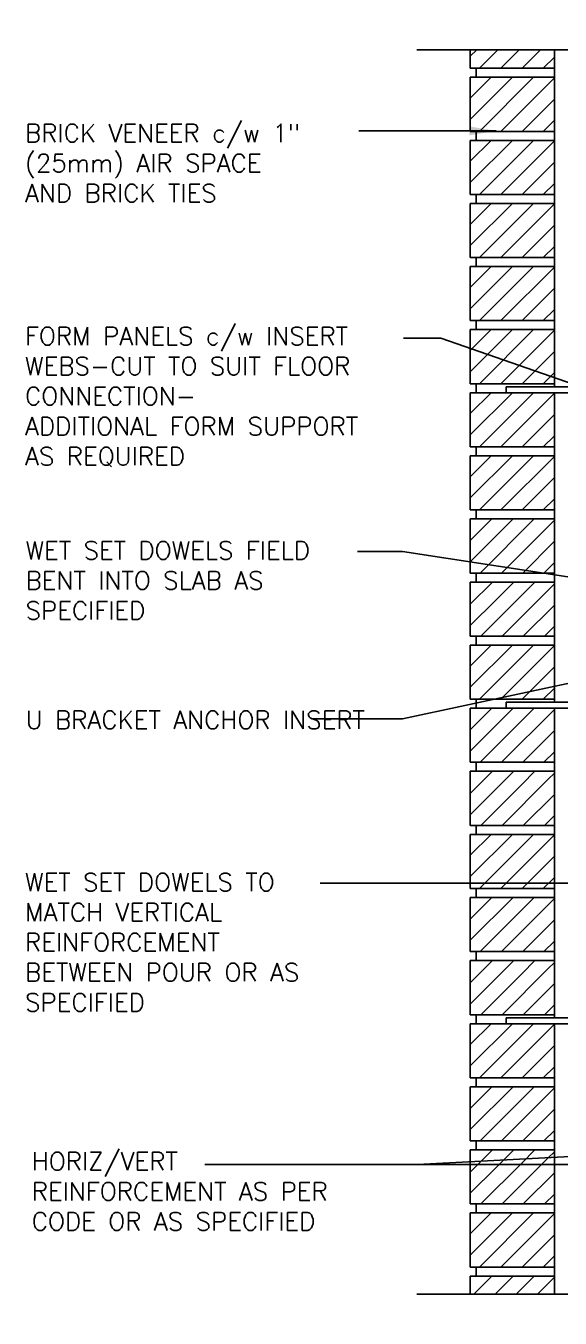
# Model space of a CAD drawing. Header units: inches. Extents: x 158.2 to 251.1, y 139.9 to 229.9.
# Drawn here: x 192.7 to 214.9, y 176.2 to 229.9 of the extents above; entities that cross this region are included whole.
import ezdxf

# ---------------------------------------------------------------- set-up
doc = ezdxf.new("R2010")
doc.units = ezdxf.units.IN
doc.header["$LTSCALE"] = 0.5
doc.header["$MEASUREMENT"] = 0
for name, color, linetype in [('HATCH', 12, 'Continuous'), ('line25', 2, 'Continuous'), ('LINE9', 9, 'Continuous'), ('TEXT', 4, 'Continuous')]:
    doc.layers.add(name, color=color, linetype=linetype)
doc.styles.add('DIM', font='romans.shx', dxfattribs={"width": 0.7})
doc.styles.add('ROMANS', font='romans.shx', dxfattribs={"height": 0.75})
doc.dimstyles.new('ext_12', dxfattribs={"dimscale": 12, "dimtxt": 0.09375, "dimasz": 0.09375, "dimexe": 0.09375, "dimexo": 0.0625, "dimgap": 0.0625, "dimtad": 1, "dimdec": 1, "dimzin": 3, "dimdsep": 46, "dimlunit": 4, "dimtxsty": 'DIM', "dimcen": 0.09, "dimdle": 0.09375, "dimclrt": 4, "dimadec": 0, "dimazin": 0, "dimtfac": 1, "dimtdec": 1, "dimtmove": 2, "dimatfit": 3, "dimfxl": 1, "dimfrac": 2, "dimtolj": 1, "dimtzin": 0, "dimarcsym": 0})
pattern_1 = [(45, (147.43185, 11.3098), (-0.4419417, 0.4419417), [])]
pattern_2 = [(45, (147.43185, 3.4348), (-0.4419417, 0.4419417), [])]
pattern_3 = [(45, (147.43185, -4.4402), (-0.4419417, 0.4419417), [])]
pattern_4 = [(45, (147.43185, -12.3152), (-0.4419417, 0.4419417), [])]

msp = doc.modelspace()

# ---------------------------------------------------------------- hatches: boundary and pattern name
at = {"layer": 'HATCH'}
h = msp.add_hatch(dxfattribs=at)
h.set_pattern_fill('ANSI31', color=256, scale=5, style=0)
h.set_pattern_definition([(45, (147.43185, 29.6848), (-0.4419417, 0.4419417), [])])
h.paths.add_polyline_path([(214.664, 228.919), (211.164, 228.919), (211.164, 228.154), (214.664, 228.154)])
h = msp.add_hatch(dxfattribs=at)
h.set_pattern_fill('ANSI31', color=256, scale=5, style=0)
h.set_pattern_definition([(45, (147.43185, 27.0598), (-0.4419417, 0.4419417), [])])
h.paths.add_polyline_path([(214.664, 227.779), (211.164, 227.779), (211.164, 225.529), (214.664, 225.529)])
h = msp.add_hatch(dxfattribs=at)
h.set_pattern_fill('ANSI31', color=256, scale=5, style=0)
h.set_pattern_definition([(45, (147.43185, 24.4348), (-0.4419417, 0.4419417), [])])
h.paths.add_polyline_path([(214.664, 225.154), (211.164, 225.154), (211.164, 222.904), (214.664, 222.904)])
h = msp.add_hatch(dxfattribs=at)
h.set_pattern_fill('ANSI31', color=256, scale=5, style=0)
h.set_pattern_definition([(45, (147.43185, 21.8098), (-0.4419417, 0.4419417), [])])
h.paths.add_polyline_path([(214.664, 222.529), (211.164, 222.529), (211.164, 220.279), (214.664, 220.279)])
h = msp.add_hatch(dxfattribs=at)
h.set_pattern_fill('ANSI31', color=256, scale=5, style=0)
h.set_pattern_definition([(45, (147.43185, 19.1848), (-0.4419417, 0.4419417), [])])
h.paths.add_polyline_path([(214.664, 219.904), (211.164, 219.904), (211.164, 217.654), (214.664, 217.654)])
h = msp.add_hatch(dxfattribs=at)
h.set_pattern_fill('ANSI31', color=256, scale=5, style=0)
h.set_pattern_definition([(45, (147.43185, 16.5598), (-0.4419417, 0.4419417), [])])
h.paths.add_polyline_path([(214.664, 217.279), (211.164, 217.279), (211.164, 215.029), (214.664, 215.029)])
h = msp.add_hatch(dxfattribs=at)
h.set_pattern_fill('ANSI31', color=256, scale=5, style=0)
h.set_pattern_definition([(45, (147.43185, 13.9348), (-0.4419417, 0.4419417), [])])
h.paths.add_polyline_path([(214.664, 214.654), (211.164, 214.654), (211.164, 212.404), (214.664, 212.404)])
h = msp.add_hatch(dxfattribs=at)
h.set_pattern_fill('ANSI31', color=256, scale=5, style=0)
h.set_pattern_definition(pattern_1)
h.paths.add_polyline_path([(214.664, 212.029), (211.164, 212.029), (211.164, 209.779), (214.664, 209.779)])
h = msp.add_hatch(dxfattribs=at)
h.set_pattern_fill('ANSI31', color=256, scale=5, style=0)
h.set_pattern_definition(pattern_1)
h.paths.add_polyline_path([(214.664, 207.154), (214.664, 209.404), (211.164, 209.404), (211.164, 207.154)])
h = msp.add_hatch(dxfattribs=at)
h.set_pattern_fill('ANSI31', color=256, scale=5, style=0)
h.set_pattern_definition(pattern_1)
h.paths.add_polyline_path([(214.664, 206.495), (214.664, 206.779), (211.164, 206.779), (211.164, 205.847)])
h = msp.add_hatch(dxfattribs=at)
h.set_pattern_fill('ANSI31', color=256, scale=5, style=0)
h.set_pattern_definition(pattern_1)
h.paths.add_polyline_path([(214.664, 204.529), (214.664, 206.495), (211.164, 205.847), (211.164, 204.529)])
h = msp.add_hatch(dxfattribs=at)
h.set_pattern_fill('ANSI31', color=256, scale=5, style=0)
h.set_pattern_definition(pattern_2)
h.paths.add_polyline_path([(214.664, 204.154), (211.164, 204.154), (211.164, 201.904), (214.664, 201.904)])
h = msp.add_hatch(dxfattribs=at)
h.set_pattern_fill('ANSI31', color=256, scale=5, style=0)
h.set_pattern_definition(pattern_2)
h.paths.add_polyline_path([(214.664, 199.279), (214.664, 201.529), (211.164, 201.529), (211.164, 199.279)])
h = msp.add_hatch(dxfattribs=at)
h.set_pattern_fill('ANSI31', color=256, scale=5, style=0)
h.set_pattern_definition(pattern_2)
h.paths.add_polyline_path([(214.664, 198.62), (214.664, 198.904), (211.164, 198.904), (211.164, 197.972)])
h = msp.add_hatch(dxfattribs=at)
h.set_pattern_fill('ANSI31', color=256, scale=5, style=0)
h.set_pattern_definition(pattern_2)
h.paths.add_polyline_path([(214.664, 196.654), (214.664, 198.62), (211.164, 197.972), (211.164, 196.654)])
h = msp.add_hatch(dxfattribs=at)
h.set_pattern_fill('ANSI31', color=256, scale=5, style=0)
h.set_pattern_definition(pattern_3)
h.paths.add_polyline_path([(214.664, 196.279), (211.164, 196.279), (211.164, 194.029), (214.664, 194.029)])
h = msp.add_hatch(dxfattribs=at)
h.set_pattern_fill('ANSI31', color=256, scale=5, style=0)
h.set_pattern_definition(pattern_3)
h.paths.add_polyline_path([(214.664, 191.404), (214.664, 193.654), (211.164, 193.654), (211.164, 191.404)])
h = msp.add_hatch(dxfattribs=at)
h.set_pattern_fill('ANSI31', color=256, scale=5, style=0)
h.set_pattern_definition(pattern_3)
h.paths.add_polyline_path([(214.664, 190.745), (214.664, 191.029), (211.164, 191.029), (211.164, 190.097)])
h = msp.add_hatch(dxfattribs=at)
h.set_pattern_fill('ANSI31', color=256, scale=5, style=0)
h.set_pattern_definition(pattern_3)
h.paths.add_polyline_path([(214.664, 188.779), (214.664, 190.745), (211.164, 190.097), (211.164, 188.779)])
h = msp.add_hatch(dxfattribs=at)
h.set_pattern_fill('ANSI31', color=256, scale=5, style=0)
h.set_pattern_definition(pattern_4)
h.paths.add_polyline_path([(214.664, 188.404), (211.164, 188.404), (211.164, 186.154), (214.664, 186.154)])
h = msp.add_hatch(dxfattribs=at)
h.set_pattern_fill('ANSI31', color=256, scale=5, style=0)
h.set_pattern_definition(pattern_4)
h.paths.add_polyline_path([(214.664, 183.529), (214.664, 185.779), (211.164, 185.779), (211.164, 183.529)])
h = msp.add_hatch(dxfattribs=at)
h.set_pattern_fill('ANSI31', color=256, scale=5, style=0)
h.set_pattern_definition(pattern_4)
h.paths.add_polyline_path([(214.664, 182.87), (214.664, 183.154), (211.164, 183.154), (211.164, 182.222)])
h = msp.add_hatch(dxfattribs=at)
h.set_pattern_fill('ANSI31', color=256, scale=5, style=0)
h.set_pattern_definition(pattern_4)
h.paths.add_polyline_path([(214.664, 180.904), (214.664, 182.87), (211.164, 182.222), (211.164, 180.904)])
h = msp.add_hatch(dxfattribs=at)
h.set_pattern_fill('ANSI31', color=256, scale=5, style=0)
h.set_pattern_definition([(45, (147.43185, -20.1902), (-0.4419417, 0.4419417), [])])
h.paths.add_polyline_path([(214.664, 180.529), (211.164, 180.529), (211.164, 178.279), (214.664, 178.279)])

# ---------------------------------------------------------------- linework, layer by layer
for p, q in [((211.164, 177.892), (211.176, 177.904)), ((211.31, 177.154), (212.06, 177.904)), ((212.194, 177.154), (212.944, 177.904)), ((213.077, 177.154), (213.827, 177.904)), ((213.961, 177.154), (214.664, 177.857))]:
    msp.add_line(p, q, dxfattribs=at)
at = {"layer": 'line25'}
for p, q in [((211.164, 228.154), (211.164, 228.919)), ((214.664, 214.904), (214.664, 228.919)), ((214.664, 228.154), (211.164, 228.154)), ((211.414, 227.779), (211.414, 228.154)), ((211.164, 225.529), (211.164, 227.779)), ((214.664, 227.779), (211.164, 227.779)), ((214.664, 225.529), (211.164, 225.529)), ((211.414, 225.154), (211.414, 225.529)), ((211.164, 222.904), (211.164, 225.154)), ((214.664, 225.154), (211.164, 225.154)), ((214.664, 222.904), (211.164, 222.904)), ((211.414, 222.529), (211.414, 222.904)), ((211.164, 220.279), (211.164, 222.529)), ((214.664, 222.529), (211.164, 222.529)), ((214.664, 220.279), (211.164, 220.279)), ((211.164, 217.654), (211.164, 219.904)), ((214.664, 219.904), (211.164, 219.904)), ((211.414, 219.904), (211.414, 220.279)), ((214.664, 217.654), (211.164, 217.654)), ((211.164, 215.029), (211.164, 217.279)), ((214.664, 217.279), (211.164, 217.279)), ((211.414, 217.279), (211.414, 217.654)), ((214.664, 215.029), (211.164, 215.029)), ((211.164, 212.404), (211.164, 214.654)), ((214.664, 214.654), (211.164, 214.654)), ((211.414, 214.654), (211.414, 215.029)), ((214.664, 201.779), (214.664, 214.654)), ((214.664, 212.404), (211.164, 212.404)), ((211.414, 212.029), (211.414, 212.404)), ((211.164, 209.779), (211.164, 212.029)), ((214.664, 212.029), (211.164, 212.029)), ((214.664, 209.779), (211.164, 209.779)), ((211.414, 209.404), (211.414, 209.779)), ((211.164, 207.154), (211.164, 209.404)), ((214.664, 209.404), (211.164, 209.404)), ((214.664, 207.154), (211.164, 207.154)), ((211.414, 206.779), (211.414, 207.154)), ((214.664, 206.779), (211.164, 206.779)), ((211.164, 204.529), (211.164, 206.779)), ((214.664, 204.529), (211.164, 204.529)), ((211.414, 204.154), (211.414, 204.529)), ((211.164, 201.904), (211.164, 204.154)), ((214.664, 204.154), (211.164, 204.154)), ((214.664, 201.904), (211.164, 201.904)), ((211.414, 201.529), (211.414, 201.904)), ((211.164, 199.279), (211.164, 201.529)), ((214.664, 201.529), (211.164, 201.529)), ((214.664, 188.654), (214.664, 201.529)), ((214.664, 199.279), (211.164, 199.279)), ((211.414, 198.904), (211.414, 199.279)), ((214.664, 198.904), (211.164, 198.904)), ((211.164, 196.654), (211.164, 198.904)), ((214.664, 196.654), (211.164, 196.654)), ((211.164, 194.029), (211.164, 196.279)), ((214.664, 196.279), (211.164, 196.279)), ((211.414, 196.279), (211.414, 196.654)), ((214.664, 194.029), (211.164, 194.029)), ((211.164, 191.404), (211.164, 193.654)), ((214.664, 193.654), (211.164, 193.654)), ((211.414, 193.654), (211.414, 194.029)), ((214.664, 191.404), (211.164, 191.404)), ((211.414, 191.029), (211.414, 191.404)), ((214.664, 191.029), (211.164, 191.029)), ((211.164, 188.779), (211.164, 191.029)), ((214.664, 188.779), (211.164, 188.779)), ((211.414, 188.404), (211.414, 188.779)), ((211.164, 186.154), (211.164, 188.404)), ((214.664, 188.404), (211.164, 188.404)), ((214.664, 177.154), (214.664, 188.404)), ((214.664, 186.154), (211.164, 186.154)), ((211.414, 185.779), (211.414, 186.154)), ((211.164, 183.529), (211.164, 185.779)), ((214.664, 185.779), (211.164, 185.779)), ((214.664, 183.529), (211.164, 183.529)), ((211.414, 183.154), (211.414, 183.529)), ((214.664, 183.154), (211.164, 183.154)), ((211.164, 180.904), (211.164, 183.154)), ((214.664, 180.904), (211.164, 180.904)), ((211.414, 180.529), (211.414, 180.904)), ((211.164, 178.279), (211.164, 180.529)), ((214.664, 180.529), (211.164, 180.529)), ((214.664, 178.279), (211.164, 178.279)), ((211.414, 177.904), (211.414, 178.279)), ((211.164, 177.154), (211.164, 177.904)), ((214.664, 177.904), (211.164, 177.904))]:
    msp.add_line(p, q, dxfattribs=at)
at = {"layer": 'LINE9'}
for p, q in [((215.414, 214.904), (212.664, 214.904)), ((212.664, 214.904), (212.664, 214.654)), ((212.664, 214.654), (215.664, 214.654)), ((215.414, 201.779), (212.664, 201.779)), ((212.664, 201.779), (212.664, 201.529)), ((212.664, 201.529), (215.664, 201.529)), ((215.414, 188.654), (212.664, 188.654)), ((212.664, 188.654), (212.664, 188.404)), ((212.664, 188.404), (215.664, 188.404))]:
    msp.add_line(p, q, dxfattribs=at)
for points in [[(235.632, 228.919), (223.289, 228.919), (222.289, 229.919), (222.289, 227.919), (221.289, 228.919), (208.946, 228.919)], [(235.632, 177.154), (223.289, 177.154), (222.289, 178.154), (222.289, 176.154), (221.289, 177.154), (208.946, 177.154)]]:
    msp.add_lwpolyline(points, dxfattribs=at)

# ---------------------------------------------------------------- texts
at = {"layer": 'TEXT', "char_height": 0.75, "style": 'ROMANS'}
for s, insert, width, attachment_point in [('BRICK VENEER c/w 1" (25mm) AIR SPACE AND BRICK TIES', (192.648, 224.208), 13.17572, 4), ('FORM PANELS c/w INSERT WEBS-CUT TO SUIT FLOOR CONNECTION-\\PADDITIONAL FORM SUPPORT AS REQUIRED', (192.648, 217.389), 16.25084, 1), ('WET SET DOWELS FIELD BENT INTO SLAB AS SPECIFIED', (192.671, 208.471), 13.68504, 1), ('U BRACKET ANCHOR INSERT', (192.671, 201.419), 13.68504, 1), ('WET SET DOWELS TO MATCH VERTICAL REINFORCEMENT\\PBETWEEN POUR OR AS SPECIFIED', (192.648, 194.668), 14.60886, 1), ('HORIZ/VERT\\PREINFORCEMENT AS PER CODE OR AS SPECIFIED', (192.927, 181.429), 13.82497, 4)]:
    msp.add_mtext(s, dxfattribs=dict(at, insert=insert, width=width, attachment_point=attachment_point))

# ---------------------------------------------------------------- leaders
at = {"layer": 'TEXT'}
for points in [[(212.246, 225.549), (206.53, 225.549)], [(216.859, 214.511), (209.944, 216.931), (208.394, 216.931)], [(222.09, 205.949), (208.342, 208.055), (206.469, 208.055)], [(219.016, 203.38), (208.342, 201.083), (204.559, 201.083)], [(221.397, 194.251), (204.918, 194.251)], [(225.539, 183.406), (208.973, 182.546)], [(224.289, 182.546), (200.125, 182.546)]]:
    msp.add_leader(points, dimstyle='ext_12', override={"dimgap": 0.0625, "dimtad": 0}, dxfattribs=at)

doc.saveas('drawing.dxf')
